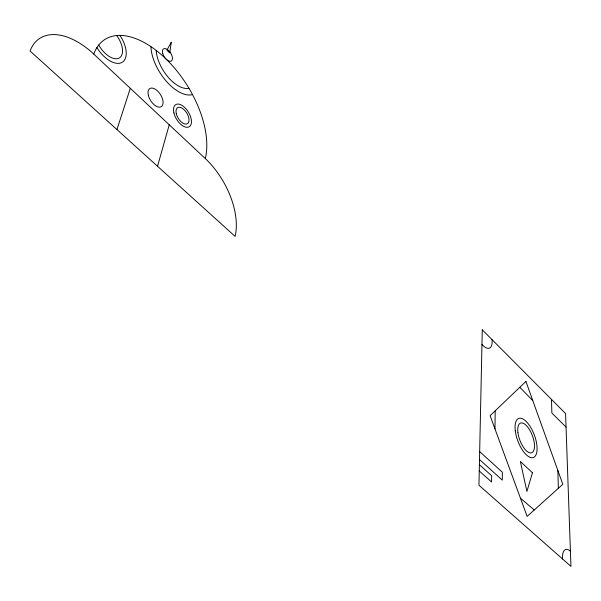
<?xml version="1.0" encoding="UTF-8"?>
<svg xmlns="http://www.w3.org/2000/svg" width="601" height="601" viewBox="0 0 601 601"><rect width="100%" height="100%" fill="white"/><g stroke="black" fill="none" stroke-linecap="round" stroke-linejoin="round"><path stroke-width="0.9" d="M494.976 428.889L495.186 410.814M157.53 166.259L169.242 124.79M116.94 129.561L130.304 88.317M520.451 498.199L534.274 509.979M479.252 470.996L491.58 482.01L491.663 475.737L479.388 464.708M479.5 459.54L502.301 480.116L502.353 472.221L479.673 451.606M93.748 54.075L205.302 158.559A61.099 34.182 60.5 0 1 235.382 234.999L235.089 236.388L30.05 50.995L30.621 49.635A67.079 38.554 55.2 0 1 93.748 54.075A81.849 44.737 57.5 0 1 164.351 57.411A81.849 44.737 57.5 0 1 205.302 158.559M566.052 427.101L551.853 412.992L551.5 399.41M519.812 387.299L532.794 400.627M557.848 470.455L558.367 488.312M192.508 94.597A35.992 18.526 57.5 0 1 166.109 81.007A35.992 18.526 57.5 0 1 150.934 46.645M188.924 88.234A28.645 14.74 57.5 0 1 168.25 77.311A28.645 14.74 57.5 0 1 156.207 50.461M119.945 35.391A24.168 12.989 55.4 0 1 121.883 62.481A24.168 12.989 55.4 0 1 96.889 47.614M116.692 35.534A18.916 10.172 55.4 0 1 119.133 58.064A18.916 10.172 55.4 0 1 98.744 45.007M492.054 339.663A16.377 6.964 67.1 0 1 481.957 344.396M562.536 558.968A16.783 6.911 71.9 0 1 570.417 551.2M482.272 329.829L478.952 485.225L570.95 566.39L565.571 413.556L482.272 329.829M171.27 42.25L169.76 52.918L166.913 50.153L171.27 42.25M532.456 472.739L526.912 491.453L520.353 461.478L532.456 472.739M525.92 381.462L490.108 415.659L527.137 516.394L562.814 484.308L525.92 381.462M162.743 53.572A7.227 3.726 57.1 0 0 171.33 61.024A7.227 3.726 57.1 0 0 168.235 50.183A7.227 3.726 57.1 0 0 162.743 53.572M176.288 113.687A9.413 5.018 58.5 0 0 187.309 123.768A9.413 5.018 58.5 0 0 183.944 109.555A9.413 5.018 58.5 0 0 176.288 113.687M148.327 95.236A10.713 5.777 57.5 0 0 161.03 106.798A10.713 5.777 57.5 0 0 157.327 90.766A10.713 5.777 57.5 0 0 148.327 95.236M173.914 112.965A12.959 6.911 58.5 0 0 189.097 126.819A12.959 6.911 58.5 0 0 184.439 107.241A12.959 6.911 58.5 0 0 173.914 112.965M517.912 432.442A15.859 6.664 69.4 0 0 531.667 452.771A15.859 6.664 69.4 0 0 528.775 428.543A15.859 6.664 69.4 0 0 517.912 432.442M515.282 430.812A20.877 8.775 69.4 0 0 533.41 457.504A20.877 8.775 69.4 0 0 529.541 425.561A20.877 8.775 69.4 0 0 515.282 430.812"/></g></svg>
